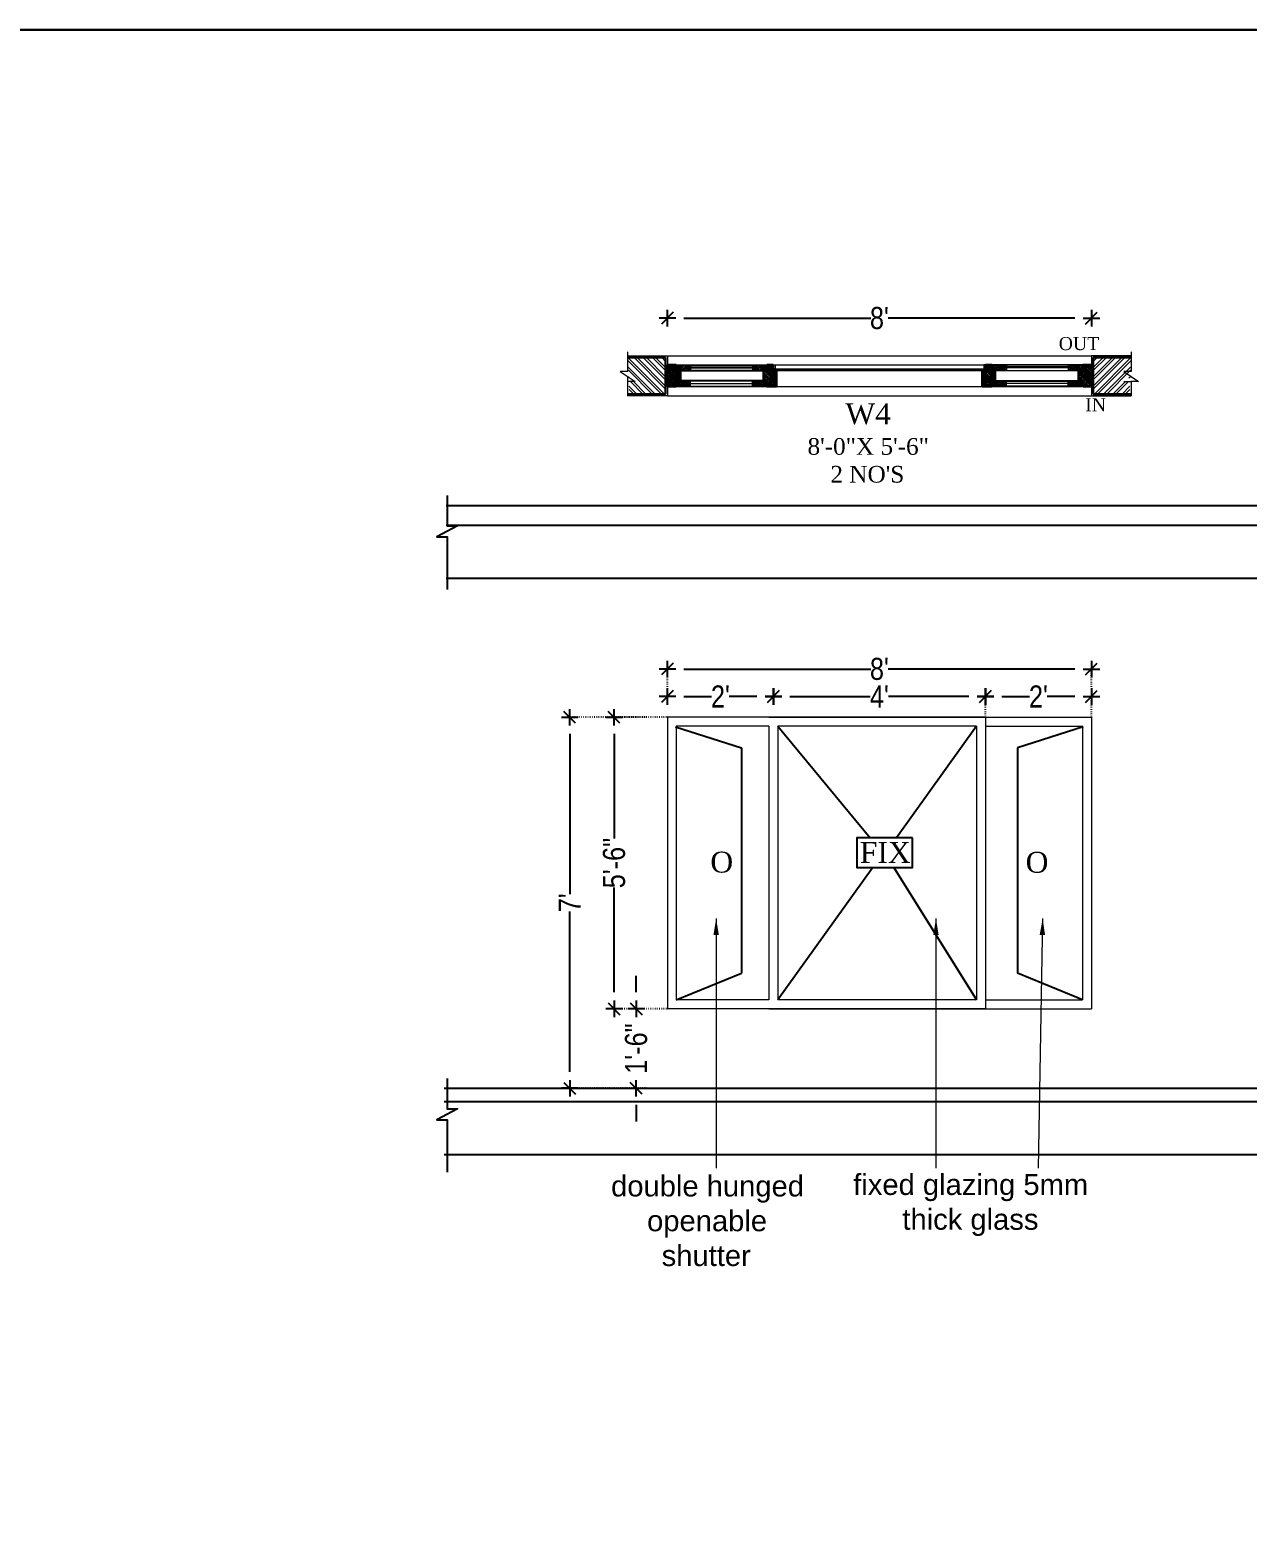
# Model space of a CAD drawing. Extents: x 187966 to 202201, y 659574 to 1343694.
# Drawn here: x 193618.1 to 193893.7, y 664167.9 to 664504.5 of the extents above; entities that cross this region are included whole.
import ezdxf
from ezdxf.lldxf.tags import DXFTag

# ---------------------------------------------------------------- set-up
doc = ezdxf.new("R2010")
doc.units = 0
doc.header["$MEASUREMENT"] = 0
doc.header["$PDMODE"] = 32
doc.linetypes.add('DOT2', pattern=[3.175, 0, -3.175])
for name, color, linetype, lineweight in [('A-Wall', 7, 'Continuous', 30), ('ar-DOOR-WOOD', 44, 'Continuous', 0), ('AR-TEXT', 163, 'Continuous', 9), ('dim.', 84, 'Continuous', 25), ('seal', 8, 'Continuous', 0), ('slab beam layout', 142, 'Continuous', 30), ('Text', 55, 'Continuous', 25), ('wall', 1, 'Continuous', 30), ('wall hatch', 253, 'Continuous', 13), ('windows', 255, 'Continuous', 0)]:
    doc.layers.add(name, color=color, linetype=linetype, lineweight=lineweight)
doc.styles.add('AA_05.00', font='ARIALN.TTF', dxfattribs={"height": 5})
doc.styles.get("Standard").update_dxf_attribs({"font": 'stylu.ttf', "height": 7})
tags = doc.linetypes.add('DASHED2', pattern=[0.375, 0.25, -0.125]).pattern_tags.tags
tags[6:7] = [DXFTag(74, 4), DXFTag(75, 0), DXFTag(340, '0'), DXFTag(46, 1.0), DXFTag(50, 0.0), DXFTag(44, 0.0), DXFTag(45, 0.0)]
tags[4:5] = [DXFTag(74, 4), DXFTag(75, 0), DXFTag(340, '0'), DXFTag(46, 1.0), DXFTag(50, 0.0), DXFTag(44, 0.0), DXFTag(45, 0.0)]
doc.dimstyles.new('AA_05.00', dxfattribs={"dimtxt": 5, "dimasz": 3.75, "dimexe": 0.18, "dimexo": 0.0625, "dimgap": 0.09, "dimtad": 0, "dimdec": 1, "dimzin": 0, "dimdsep": 46, "dimlunit": 4, "dimtxsty": 'AA_05.00', "dimblk": 'DIM ARROW', "dimcen": 0.09, "dimclrd": 9, "dimclre": 256, "dimadec": 0, "dimazin": 0, "dimtfac": 1, "dimtdec": 1, "dimtofl": 0, "dimtmove": 0, "dimatfit": 3, "dimfxl": 1, "dimtolj": 1, "dimtzin": 0, "dimlwd": -1, "dimarcsym": 0})
pattern_1 = [(135, (417176.79457, 668610.53607), (0.3479856207, 0.3479856207), []), (135, (417176.4466, 668610.53607), (0.3479856207, 0.3479856207), [0.6151574803, -0.1230314961, 0, -0.1230314961])]
pattern_2 = [(135, (417179.3832, 668610.53607), (0.3479856207, 0.3479856207), []), (135, (417179.0352, 668610.53607), (0.3479856207, 0.3479856207), [0.6151574803, -0.1230314961, 0, -0.1230314961])]
pattern_3 = [(45, (-29630.05143, 668610.53607), (-0.3479856207, 0.3479856207), []), (45, (-29629.70344, 668610.53607), (-0.3479856207, 0.3479856207), [0.6151574803, -0.1230314961, 0, -0.1230314961])]
pattern_4 = [(315, (-29630.05143, 660241.71976), (-0.3479856207, -0.3479856207), []), (315, (-29629.70344, 660241.71976), (-0.3479856207, -0.3479856207), [0.6151574803, -0.1230314961, 0, -0.1230314961])]
pattern_5 = [(225, (417179.3832, 660241.71976), (0.3479856207, -0.3479856207), []), (225, (417179.0352, 660241.71976), (0.3479856207, -0.3479856207), [0.6151574803, -0.1230314961, 0, -0.1230314961])]

# ---------------------------------------------------------------- blocks, each defined once
blk = doc.blocks.new('DIM ARROW')
at = {"color": 3, "ltscale": 0.1}
for p, q in [((-0.5, 0), (0.5, 0)), ((-0.354, -0.354), (0.354, 0.354)), ((0, 0.5), (0, -0.5))]:
    blk.add_line(p, q, dxfattribs=at)
blk = doc.blocks.new('*D124')
at = {"layer": 'DEFPOINTS', "color": 0, "ltscale": 0.1, "transparency": 16777216}
for p in [(193762.42, 664359.73), (193762.42, 664355.64), (193858.41, 664355.64)]:
    blk.add_point(p, dxfattribs=at)
at = {"layer": 'dim.', "linetype": 'DOT2', "lineweight": -2, "ltscale": 0.1, "transparency": 16777216}
for p, q in [((193762.42, 664355.71), (193762.42, 664359.91)), ((193858.41, 664355.71), (193858.41, 664359.91))]:
    blk.add_line(p, q, dxfattribs=at)
at = {"layer": 'dim.', "color": 9, "ltscale": 0.1, "transparency": 16777216}
for p, q in [((193766.17, 664359.73), (193808.44, 664359.73)), ((193854.66, 664359.73), (193812.39, 664359.73))]:
    blk.add_line(p, q, dxfattribs=at)
at = {"layer": 'dim.', "color": 9, "ltscale": 0.1, "transparency": 16777216, "xscale": 3.75, "yscale": 3.75, "zscale": 3.75, "rotation": 180}
blk.add_blockref('DIM ARROW', (193762.42, 664359.73), dxfattribs=at)
at = {"layer": 'dim.', "color": 9, "ltscale": 0.1, "transparency": 16777216, "xscale": 3.75, "yscale": 3.75, "zscale": 3.75}
blk.add_blockref('DIM ARROW', (193858.41, 664359.73), dxfattribs=at)
at = {"layer": 'dim.', "color": 0, "ltscale": 0.1, "transparency": 16777216, "insert": (193810.41, 664359.73), "char_height": 5, "attachment_point": 5, "style": 'AA_05.00'}
blk.add_mtext("\\A1;8'", dxfattribs=at)
blk = doc.blocks.new('*D125')
at = {"layer": 'DEFPOINTS', "color": 0, "ltscale": 0.1, "transparency": 16777216}
for p in [(193762.42, 664353.51), (193786.42, 664353.51), (193786.42, 664353.51)]:
    blk.add_point(p, dxfattribs=at)
at = {"layer": 'dim.', "linetype": 'DOT2', "lineweight": -2, "ltscale": 0.1, "transparency": 16777216}
for p, q in [((193762.42, 664353.45), (193762.42, 664353.33)), ((193786.42, 664353.57), (193786.42, 664353.69))]:
    blk.add_line(p, q, dxfattribs=at)
at = {"layer": 'dim.', "color": 9, "ltscale": 0.1, "transparency": 16777216}
for p, q in [((193766.17, 664353.51), (193772.41, 664353.51)), ((193782.67, 664353.51), (193776.43, 664353.51))]:
    blk.add_line(p, q, dxfattribs=at)
at = {"layer": 'dim.', "color": 9, "ltscale": 0.1, "transparency": 16777216, "xscale": 3.75, "yscale": 3.75, "zscale": 3.75, "rotation": 180}
blk.add_blockref('DIM ARROW', (193762.42, 664353.51), dxfattribs=at)
at = {"layer": 'dim.', "color": 9, "ltscale": 0.1, "transparency": 16777216, "xscale": 3.75, "yscale": 3.75, "zscale": 3.75}
blk.add_blockref('DIM ARROW', (193786.42, 664353.51), dxfattribs=at)
at = {"layer": 'dim.', "color": 0, "ltscale": 0.1, "transparency": 16777216, "insert": (193774.42, 664353.51), "char_height": 5, "attachment_point": 5, "style": 'AA_05.00'}
blk.add_mtext("\\A1;2'", dxfattribs=at)
blk = doc.blocks.new('*D126')
at = {"layer": 'DEFPOINTS', "color": 0, "ltscale": 0.1, "transparency": 16777216}
for p in [(193786.42, 664353.51), (193834.41, 664353.51), (193834.41, 664353.24)]:
    blk.add_point(p, dxfattribs=at)
at = {"layer": 'dim.', "linetype": 'DOT2', "lineweight": -2, "ltscale": 0.1, "transparency": 16777216}
for p, q in [((193786.42, 664353.57), (193786.42, 664353.69)), ((193834.41, 664353.3), (193834.41, 664353.69))]:
    blk.add_line(p, q, dxfattribs=at)
at = {"layer": 'dim.', "color": 9, "ltscale": 0.1, "transparency": 16777216}
for p, q in [((193790.17, 664353.51), (193808.36, 664353.51)), ((193830.66, 664353.51), (193812.47, 664353.51))]:
    blk.add_line(p, q, dxfattribs=at)
at = {"layer": 'dim.', "color": 9, "ltscale": 0.1, "transparency": 16777216, "xscale": 3.75, "yscale": 3.75, "zscale": 3.75, "rotation": 180}
blk.add_blockref('DIM ARROW', (193786.42, 664353.51), dxfattribs=at)
at = {"layer": 'dim.', "color": 9, "ltscale": 0.1, "transparency": 16777216, "xscale": 3.75, "yscale": 3.75, "zscale": 3.75}
blk.add_blockref('DIM ARROW', (193834.41, 664353.51), dxfattribs=at)
at = {"layer": 'dim.', "color": 0, "ltscale": 0.1, "transparency": 16777216, "insert": (193810.41, 664353.51), "char_height": 5, "attachment_point": 5, "style": 'AA_05.00'}
blk.add_mtext("\\A1;4'", dxfattribs=at)
blk = doc.blocks.new('*D127')
at = {"layer": 'DEFPOINTS', "color": 0, "ltscale": 0.1, "transparency": 16777216}
for p in [(193762.42, 664439.17), (193858.41, 664439.17), (193858.41, 664439.17)]:
    blk.add_point(p, dxfattribs=at)
at = {"layer": 'dim.', "linetype": 'DOT2', "lineweight": -2, "ltscale": 0.1, "transparency": 16777216}
for p, q in [((193762.42, 664439.24), (193762.42, 664439.35)), ((193858.41, 664439.24), (193858.41, 664439.35))]:
    blk.add_line(p, q, dxfattribs=at)
at = {"layer": 'dim.', "color": 9, "ltscale": 0.1, "transparency": 16777216}
for p, q in [((193766.17, 664439.17), (193808.44, 664439.17)), ((193854.66, 664439.17), (193812.39, 664439.17))]:
    blk.add_line(p, q, dxfattribs=at)
at = {"layer": 'dim.', "color": 9, "ltscale": 0.1, "transparency": 16777216, "xscale": 3.75, "yscale": 3.75, "zscale": 3.75, "rotation": 180}
blk.add_blockref('DIM ARROW', (193762.42, 664439.17), dxfattribs=at)
at = {"layer": 'dim.', "color": 9, "ltscale": 0.1, "transparency": 16777216, "xscale": 3.75, "yscale": 3.75, "zscale": 3.75}
blk.add_blockref('DIM ARROW', (193858.41, 664439.17), dxfattribs=at)
at = {"layer": 'dim.', "color": 0, "ltscale": 0.1, "transparency": 16777216, "insert": (193810.41, 664439.17), "char_height": 5, "attachment_point": 5, "style": 'AA_05.00'}
blk.add_mtext("\\A1;8'", dxfattribs=at)
blk = doc.blocks.new('*D128')
at = {"layer": 'DEFPOINTS', "color": 0, "ltscale": 0.1, "transparency": 16777216}
for p in [(193858.41, 664353.51), (193834.41, 664348.79), (193858.41, 664348.79)]:
    blk.add_point(p, dxfattribs=at)
at = {"layer": 'dim.', "linetype": 'DOT2', "lineweight": -2, "ltscale": 0.1, "transparency": 16777216}
for p, q in [((193834.41, 664348.85), (193834.41, 664353.69)), ((193858.41, 664348.85), (193858.41, 664353.69))]:
    blk.add_line(p, q, dxfattribs=at)
at = {"layer": 'dim.', "color": 9, "ltscale": 0.1, "transparency": 16777216}
for p, q in [((193838.16, 664353.51), (193844.4, 664353.51)), ((193854.66, 664353.51), (193848.42, 664353.51))]:
    blk.add_line(p, q, dxfattribs=at)
at = {"layer": 'dim.', "color": 9, "ltscale": 0.1, "transparency": 16777216, "xscale": 3.75, "yscale": 3.75, "zscale": 3.75, "rotation": 180}
blk.add_blockref('DIM ARROW', (193834.41, 664353.51), dxfattribs=at)
at = {"layer": 'dim.', "color": 9, "ltscale": 0.1, "transparency": 16777216, "xscale": 3.75, "yscale": 3.75, "zscale": 3.75}
blk.add_blockref('DIM ARROW', (193858.41, 664353.51), dxfattribs=at)
at = {"layer": 'dim.', "color": 0, "ltscale": 0.1, "transparency": 16777216, "insert": (193846.41, 664353.51), "char_height": 5, "attachment_point": 5, "style": 'AA_05.00'}
blk.add_mtext("\\A1;2'", dxfattribs=at)
blk = doc.blocks.new('*D176')
at = {"layer": 'DEFPOINTS', "color": 0, "ltscale": 0.1, "transparency": 16777216}
for p in [(193755.35, 664282.79), (193755.35, 664264.79), (193755.35, 664264.79)]:
    blk.add_point(p, dxfattribs=at)
at = {"layer": 'dim.', "color": 9, "ltscale": 0.1, "transparency": 16777216}
for p, q in [((193755.35, 664286.54), (193755.35, 664290.29)), ((193755.35, 664261.04), (193755.35, 664257.29))]:
    blk.add_line(p, q, dxfattribs=at)
at = {"layer": 'dim.', "linetype": 'DOT2', "lineweight": -2, "ltscale": 0.1, "transparency": 16777216}
for p, q in [((193755.29, 664282.79), (193755.17, 664282.79)), ((193755.29, 664264.79), (193755.17, 664264.79))]:
    blk.add_line(p, q, dxfattribs=at)
at = {"layer": 'dim.', "color": 9, "ltscale": 0.1, "transparency": 16777216, "xscale": 3.75, "yscale": 3.75, "zscale": 3.75}
for p, rotation in [((193755.35, 664282.79), 270), ((193755.35, 664264.79), 90)]:
    blk.add_blockref('DIM ARROW', p, dxfattribs=dict(at, rotation=rotation))
at = {"layer": 'dim.', "color": 0, "ltscale": 0.1, "transparency": 16777216, "insert": (193755.35, 664273.79), "char_height": 5, "attachment_point": 5, "rotation": 90, "style": 'AA_05.00'}
blk.add_mtext('\\A1;1\'-6"', dxfattribs=at)
blk = doc.blocks.new('*D177')
at = {"layer": 'DEFPOINTS', "color": 0, "ltscale": 0.1, "transparency": 16777216}
for p in [(193750.36, 664348.79), (193762.42, 664348.79), (193762.42, 664282.79)]:
    blk.add_point(p, dxfattribs=at)
at = {"layer": 'dim.', "linetype": 'DOT2', "lineweight": -2, "ltscale": 0.1, "transparency": 16777216}
for p, q in [((193762.35, 664348.79), (193750.18, 664348.79)), ((193762.35, 664282.79), (193750.18, 664282.79))]:
    blk.add_line(p, q, dxfattribs=at)
at = {"layer": 'dim.', "color": 9, "ltscale": 0.1, "transparency": 16777216}
for p, q in [((193750.36, 664345.04), (193750.36, 664321.33)), ((193750.36, 664286.54), (193750.36, 664310.24))]:
    blk.add_line(p, q, dxfattribs=at)
at = {"layer": 'dim.', "color": 9, "ltscale": 0.1, "transparency": 16777216, "xscale": 3.75, "yscale": 3.75, "zscale": 3.75}
for p, rotation in [((193750.36, 664348.79), 90), ((193750.36, 664282.79), 270)]:
    blk.add_blockref('DIM ARROW', p, dxfattribs=dict(at, rotation=rotation))
at = {"layer": 'dim.', "color": 0, "ltscale": 0.1, "transparency": 16777216, "insert": (193750.36, 664315.79), "char_height": 5, "attachment_point": 5, "rotation": 90, "style": 'AA_05.00'}
blk.add_mtext('\\A1;5\'-6"', dxfattribs=at)
blk = doc.blocks.new('*D178')
at = {"layer": 'DEFPOINTS', "color": 0, "ltscale": 0.1, "transparency": 16777216}
for p in [(193757.71, 664348.79), (193740.3, 664264.79), (193757.71, 664264.79)]:
    blk.add_point(p, dxfattribs=at)
at = {"layer": 'dim.', "linetype": 'DOT2', "lineweight": -2, "ltscale": 0.1, "transparency": 16777216}
for p, q in [((193757.65, 664348.79), (193740.12, 664348.79)), ((193757.65, 664264.79), (193740.12, 664264.79))]:
    blk.add_line(p, q, dxfattribs=at)
at = {"layer": 'dim.', "color": 9, "ltscale": 0.1, "transparency": 16777216}
for p, q in [((193740.3, 664345.04), (193740.3, 664308.75)), ((193740.3, 664268.54), (193740.3, 664304.83))]:
    blk.add_line(p, q, dxfattribs=at)
at = {"layer": 'dim.', "color": 9, "ltscale": 0.1, "transparency": 16777216, "xscale": 3.75, "yscale": 3.75, "zscale": 3.75}
for p, rotation in [((193740.3, 664348.79), 90), ((193740.3, 664264.79), 270)]:
    blk.add_blockref('DIM ARROW', p, dxfattribs=dict(at, rotation=rotation))
at = {"layer": 'dim.', "color": 0, "ltscale": 0.1, "transparency": 16777216, "insert": (193740.3, 664306.79), "char_height": 5, "attachment_point": 5, "rotation": 90, "style": 'AA_05.00'}
blk.add_mtext("\\A1;7'", dxfattribs=at)

msp = doc.modelspace()

# ---------------------------------------------------------------- hatches: boundary and pattern name
at = {"layer": 'ar-DOOR-WOOD'}
h = msp.add_hatch(dxfattribs=at)
h.set_pattern_fill('ANSI35', color=256, scale=1.968504, angle=180, style=0)
h.set_pattern_definition(pattern_1)
h.paths.add_polyline_path([(193762.42, 664423.67), (193764.39, 664423.67), (193764.39, 664425.05), (193765.37, 664425.05), (193765.37, 664427.21), (193764.39, 664427.21), (193764.39, 664428.59), (193762.42, 664428.59)])
h = msp.add_hatch(dxfattribs=at)
h.set_pattern_fill('ANSI35', color=256, scale=1.968504, style=0)
h.set_pattern_definition(pattern_3)
h.paths.add_polyline_path([(193764.7, 664428.49), (193764.7, 664427.35), (193767.65, 664427.35), (193767.65, 664427.92), (193767.65, 664428.16), (193767.65, 664428.49)])
h = msp.add_hatch(dxfattribs=at)
h.set_pattern_fill('ANSI35', color=256, scale=1.968504, angle=180, style=0)
h.set_pattern_definition(pattern_2)
h.paths.add_polyline_path([(193784.63, 664428.49), (193784.63, 664427.35), (193781.68, 664427.35), (193781.68, 664427.92), (193781.68, 664428.16), (193781.68, 664428.49)])
h = msp.add_hatch(dxfattribs=at)
h.set_pattern_fill('ANSI35', color=256, scale=1.968504, angle=180, style=0)
h.set_pattern_definition(pattern_2)
h.paths.add_polyline_path([(193784.95, 664427.21), (193784.2, 664427.21), (193784.2, 664425.05), (193784.95, 664425.05), (193784.95, 664423.67), (193787.15, 664423.67), (193787.15, 664427.21), (193787.15, 664427.21), (193786.4, 664427.21), (193786.4, 664427.49), (193786.4, 664428.59), (193784.95, 664428.59)])
h = msp.add_hatch(dxfattribs=at)
h.set_pattern_fill('ANSI35', color=256, scale=1.968504, angle=180, style=0)
h.set_pattern_definition(pattern_2)
h.paths.add_polyline_path([(193835.88, 664427.21), (193836.63, 664427.21), (193836.63, 664425.05), (193835.88, 664425.05), (193835.88, 664423.67), (193833.68, 664423.67), (193833.68, 664427.21), (193833.68, 664427.21), (193834.43, 664427.21), (193834.43, 664427.49), (193834.43, 664428.59), (193835.88, 664428.59)])
h = msp.add_hatch(dxfattribs=at)
h.set_pattern_fill('ANSI35', color=256, scale=1.968504, angle=180, style=0)
h.set_pattern_definition(pattern_2)
h.paths.add_polyline_path([(193836.2, 664428.49), (193836.2, 664427.35), (193839.15, 664427.35), (193839.15, 664427.92), (193839.15, 664428.16), (193839.15, 664428.49)])
h = msp.add_hatch(dxfattribs=at)
h.set_pattern_fill('ANSI35', color=256, scale=1.968504, style=0)
h.set_pattern_definition(pattern_3)
h.paths.add_polyline_path([(193856.13, 664428.49), (193856.13, 664427.35), (193853.18, 664427.35), (193853.18, 664427.92), (193853.18, 664428.16), (193853.18, 664428.49)])
h = msp.add_hatch(dxfattribs=at)
h.set_pattern_fill('ANSI35', color=256, scale=1.968504, angle=180, style=0)
h.set_pattern_definition(pattern_1)
h.paths.add_polyline_path([(193858.41, 664423.67), (193856.44, 664423.67), (193856.44, 664425.05), (193855.46, 664425.05), (193855.46, 664427.21), (193856.44, 664427.21), (193856.44, 664428.59), (193858.41, 664428.59)])
h = msp.add_hatch(dxfattribs=at)
h.set_pattern_fill('ANSI35', color=256, scale=1.968504, style=0)
h.set_pattern_definition(pattern_4)
h.paths.add_polyline_path([(193764.7, 664423.77), (193764.7, 664424.91), (193767.65, 664424.91), (193767.65, 664424.34), (193767.65, 664424.1), (193767.65, 664423.77)])
h = msp.add_hatch(dxfattribs=at)
h.set_pattern_fill('ANSI35', color=256, scale=1.968504, angle=180, style=0)
h.set_pattern_definition(pattern_5)
h.paths.add_polyline_path([(193784.63, 664423.77), (193784.63, 664424.91), (193781.68, 664424.91), (193781.68, 664424.34), (193781.68, 664424.1), (193781.68, 664423.77)])
h = msp.add_hatch(dxfattribs=at)
h.set_pattern_fill('ANSI35', color=256, scale=1.968504, angle=180, style=0)
h.set_pattern_definition(pattern_5)
h.paths.add_polyline_path([(193836.2, 664423.77), (193836.2, 664424.91), (193839.15, 664424.91), (193839.15, 664424.34), (193839.15, 664424.1), (193839.15, 664423.77)])
h = msp.add_hatch(dxfattribs=at)
h.set_pattern_fill('ANSI35', color=256, scale=1.968504, style=0)
h.set_pattern_definition(pattern_4)
h.paths.add_polyline_path([(193856.13, 664423.77), (193856.13, 664424.91), (193853.18, 664424.91), (193853.18, 664424.34), (193853.18, 664424.1), (193853.18, 664423.77)])
at = {"layer": 'wall hatch'}
h = msp.add_hatch(dxfattribs=at)
h.set_pattern_fill('ANSI32', color=256, scale=3.937008, style=0)
h.set_pattern_definition([(135, (418632.3844, 668612.1896), (1.043956862, 1.043956862), []), (135, (418631.6884, 668612.1896), (1.043956862, 1.043956862), [])])
h.paths.add_polyline_path([(193755.1, 664424.82), (193753.65, 664425.82), (193753.49, 664430.26), (193762.02, 664430.26), (193762.02, 664421.99), (193753.78, 664421.99), (193753.68, 664424.82), (193754.21, 664424.82)])
h = msp.add_hatch(dxfattribs=at)
h.set_pattern_fill('ANSI32', color=256, scale=3.937008, style=0)
h.set_pattern_definition([(45, (-31011.5545, 668612.1896), (-1.043956862, 1.043956862), []), (45, (-31010.8586, 668612.1896), (-1.043956862, 1.043956862), [])])
h.paths.add_polyline_path([(193865.73, 664424.82), (193867.18, 664425.82), (193867.34, 664430.26), (193858.81, 664430.26), (193858.81, 664421.99), (193867.05, 664421.99), (193867.15, 664424.82), (193866.62, 664424.82)])

# ---------------------------------------------------------------- linework, layer by layer
at = {"layer": 'A-Wall'}
msp.add_lwpolyline([(193076.85, 664504.47), (194699.74, 664504.47), (194699.74, 663830.69), (193076.85, 663830.69)], close=True, dxfattribs=at)
at = {"layer": 'ar-DOOR-WOOD'}
for p, q in [((193764.39, 664428.59), (193784.95, 664428.59)), ((193765.37, 664427.21), (193784.2, 664427.21)), ((193786.4, 664428.59), (193857.68, 664428.59)), ((193856.21, 664427.21), (193787.15, 664427.21)), ((193856.44, 664428.59), (193835.88, 664428.59)), ((193855.46, 664427.21), (193836.63, 664427.21)), ((193764.39, 664423.67), (193784.95, 664423.67)), ((193784.2, 664425.05), (193765.37, 664425.05)), ((193767.65, 664424.34), (193781.68, 664424.34)), ((193787.15, 664423.67), (193856.21, 664423.67)), ((193856.44, 664423.67), (193835.88, 664423.67)), ((193836.63, 664425.05), (193855.46, 664425.05)), ((193853.18, 664424.34), (193839.15, 664424.34)), ((193785.42, 664348.79), (193785.42, 664348.77))]:
    msp.add_line(p, q, dxfattribs=at)
at = {"layer": 'ar-DOOR-WOOD', "color": 4}
for p, q in [((193767.65, 664428.16), (193781.68, 664428.16)), ((193767.65, 664427.92), (193781.68, 664427.92)), ((193786.4, 664427.49), (193834.43, 664427.49)), ((193786.81, 664427.72), (193834.43, 664427.72)), ((193853.18, 664428.16), (193839.15, 664428.16)), ((193853.18, 664427.92), (193839.15, 664427.92))]:
    msp.add_line(p, q, dxfattribs=at)
at = {"layer": 'seal', "lineweight": 5}
for p, q in [((193762.42, 664430.66), (193858.41, 664430.66)), ((193762.42, 664421.6), (193858.41, 664421.6))]:
    msp.add_line(p, q, dxfattribs=at)
at = {"layer": 'seal', "lineweight": 25, "ltscale": 0.005}
for p, q in [((193712.36, 664396.79), (194451.28, 664396.79)), ((193712.36, 664392.29), (194451.28, 664392.29)), ((193712.36, 664380.29), (194451.28, 664380.29)), ((193711.91, 664264.79), (194478.22, 664264.79))]:
    msp.add_line(p, q, dxfattribs=at)
at = {"layer": 'slab beam layout', "lineweight": 25, "ltscale": 0.005}
msp.add_line((193711.91, 664261.79), (194478.22, 664261.79), dxfattribs=at)
at = {"layer": 'Text', "linetype": 'DASHED2', "lineweight": -2, "ltscale": 5}
for p, q in [((193764.28, 664346.62), (193779.16, 664341.92)), ((193787.42, 664346.79), (193808.32, 664321.48)), ((193832.41, 664346.79), (193814.26, 664321.48)), ((193856.55, 664346.62), (193841.67, 664341.92)), ((193779.16, 664341.92), (193779.16, 664290.86)), ((193841.67, 664341.92), (193841.67, 664290.86)), ((193808.9, 664314.79), (193787.42, 664284.79)), ((193813.68, 664314.79), (193832.41, 664284.79)), ((193764.42, 664284.79), (193779.16, 664290.86)), ((193856.41, 664284.79), (193841.67, 664290.86))]:
    msp.add_line(p, q, dxfattribs=at)
msp.add_lwpolyline([(193817.92, 664321.48), (193805.3, 664321.48), (193805.3, 664314.79), (193817.92, 664314.79)], close=True, dxfattribs=at)
at = {"layer": 'wall', "lineweight": 5}
for p, q in [((193753.42, 664431.56), (193753.42, 664427.13)), ((193753.42, 664430.66), (193762.42, 664430.66)), ((193762.42, 664430.66), (193762.42, 664421.6)), ((193867.41, 664430.66), (193858.41, 664430.66)), ((193858.41, 664430.66), (193858.41, 664421.6)), ((193858.41, 664430.66), (193858.41, 664421.6)), ((193867.41, 664431.56), (193867.41, 664427.13)), ((193753.42, 664427.13), (193751.74, 664427.13)), ((193751.74, 664427.13), (193755.1, 664424.82)), ((193764.7, 664428.49), (193784.63, 664428.49)), ((193764.7, 664428.49), (193764.7, 664427.35)), ((193784.63, 664427.35), (193764.7, 664427.35)), ((193767.65, 664428.49), (193767.65, 664427.35)), ((193781.68, 664428.49), (193781.68, 664427.35)), ((193784.63, 664428.49), (193784.63, 664427.35)), ((193856.13, 664428.49), (193836.2, 664428.49)), ((193836.2, 664428.49), (193836.2, 664427.35)), ((193836.2, 664427.35), (193856.13, 664427.35)), ((193839.15, 664428.49), (193839.15, 664427.35)), ((193853.18, 664428.49), (193853.18, 664427.35)), ((193856.13, 664428.49), (193856.13, 664427.35)), ((193867.41, 664427.13), (193865.73, 664427.13)), ((193865.73, 664427.13), (193869.09, 664424.82)), ((193753.42, 664425.82), (193753.42, 664421.6)), ((193755.1, 664424.82), (193753.42, 664424.82)), ((193784.63, 664424.91), (193764.7, 664424.91)), ((193764.7, 664423.77), (193764.7, 664424.91)), ((193764.7, 664423.77), (193784.63, 664423.77)), ((193767.65, 664423.77), (193767.65, 664424.91)), ((193781.68, 664423.77), (193781.68, 664424.91)), ((193784.63, 664423.77), (193784.63, 664424.91)), ((193836.2, 664424.91), (193856.13, 664424.91)), ((193836.2, 664423.77), (193836.2, 664424.91)), ((193856.13, 664423.77), (193836.2, 664423.77)), ((193839.15, 664423.77), (193839.15, 664424.91)), ((193853.18, 664423.77), (193853.18, 664424.91)), ((193856.13, 664423.77), (193856.13, 664424.91)), ((193865.73, 664424.82), (193867.41, 664424.82)), ((193867.41, 664424.82), (193867.41, 664421.6)), ((193869.09, 664424.82), (193867.41, 664424.82)), ((193762.42, 664421.6), (193753.42, 664421.6)), ((193858.41, 664421.6), (193867.41, 664421.6))]:
    msp.add_line(p, q, dxfattribs=at)
at = {"layer": 'wall'}
for p, q in [((193753.42, 664430.26), (193762.02, 664430.26)), ((193762.02, 664421.99), (193762.02, 664430.26)), ((193867.41, 664430.26), (193858.81, 664430.26)), ((193858.81, 664421.99), (193858.81, 664430.26)), ((193762.42, 664428.59), (193764.39, 664428.59)), ((193762.42, 664428.59), (193762.42, 664423.67)), ((193764.39, 664428.59), (193764.39, 664427.21)), ((193764.39, 664427.21), (193765.37, 664427.21)), ((193765.37, 664427.21), (193765.37, 664425.05)), ((193784.2, 664427.21), (193784.2, 664425.05)), ((193784.2, 664427.21), (193784.95, 664427.21)), ((193784.95, 664428.59), (193786.4, 664428.59)), ((193784.95, 664428.59), (193784.95, 664427.21)), ((193786.4, 664428.59), (193786.4, 664427.21)), ((193786.4, 664427.21), (193787.15, 664427.21)), ((193787.15, 664427.21), (193787.15, 664423.67)), ((193833.68, 664427.21), (193833.68, 664423.67)), ((193834.43, 664427.21), (193833.68, 664427.21)), ((193835.88, 664428.59), (193834.43, 664428.59)), ((193834.43, 664428.59), (193834.43, 664427.21)), ((193835.88, 664428.59), (193835.88, 664427.21)), ((193836.63, 664427.21), (193835.88, 664427.21)), ((193836.63, 664427.21), (193836.63, 664425.05)), ((193855.46, 664427.21), (193855.46, 664425.05)), ((193856.44, 664427.21), (193855.46, 664427.21)), ((193858.41, 664428.59), (193856.44, 664428.59)), ((193856.44, 664428.59), (193856.44, 664427.21)), ((193858.41, 664428.59), (193858.41, 664423.67)), ((193762.42, 664423.67), (193764.39, 664423.67)), ((193764.39, 664425.05), (193765.37, 664425.05)), ((193764.39, 664425.05), (193764.39, 664423.67)), ((193784.2, 664425.05), (193784.95, 664425.05)), ((193784.95, 664425.05), (193784.95, 664423.67)), ((193784.95, 664423.67), (193787.15, 664423.67)), ((193835.88, 664423.67), (193833.68, 664423.67)), ((193836.63, 664425.05), (193835.88, 664425.05)), ((193835.88, 664425.05), (193835.88, 664423.67)), ((193856.44, 664425.05), (193855.46, 664425.05)), ((193856.44, 664425.05), (193856.44, 664423.67)), ((193858.41, 664423.67), (193856.44, 664423.67)), ((193762.02, 664421.99), (193753.42, 664421.99)), ((193858.81, 664421.99), (193867.41, 664421.99))]:
    msp.add_line(p, q, dxfattribs=at)
at = {"layer": 'wall', "lineweight": 25, "ltscale": 0.005}
msp.add_line((193711.91, 664249.79), (194478.22, 664249.79), dxfattribs=at)
at = {"layer": 'wall', "lineweight": 5}
for points in [[(193786.52, 664428.59), (193786.81, 664428.59), (193786.81, 664427.72), (193786.52, 664427.72)], [(193834.31, 664428.59), (193834.02, 664428.59), (193834.02, 664427.72), (193834.31, 664427.72)]]:
    msp.add_lwpolyline(points, close=True, dxfattribs=at)
at = {"layer": 'wall', "lineweight": 25, "ltscale": 0.005}
for points in [[(193712.56, 664399), (193712.56, 664392.14), (193714.9, 664392.14), (193710.21, 664389.66), (193712.56, 664389.66), (193712.56, 664377.77)], [(193712.56, 664267), (193712.56, 664260.14), (193714.9, 664260.14), (193710.21, 664257.66), (193712.56, 664257.66), (193712.56, 664245.77)]]:
    msp.add_lwpolyline(points, dxfattribs=at)
at = {"layer": 'windows'}
for p, q in [((193834.41, 664348.79), (193762.42, 664348.79)), ((193762.42, 664348.79), (193762.42, 664282.79)), ((193785.42, 664348.79), (193858.41, 664348.79)), ((193834.41, 664348.79), (193834.41, 664282.79)), ((193858.41, 664348.79), (193858.41, 664282.79)), ((193785.42, 664346.79), (193764.42, 664346.79)), ((193764.42, 664346.79), (193764.42, 664284.79)), ((193785.42, 664346.79), (193785.42, 664284.79)), ((193832.41, 664346.79), (193787.42, 664346.79)), ((193787.42, 664346.79), (193787.42, 664284.79)), ((193832.41, 664346.79), (193832.41, 664284.79)), ((193834.41, 664346.79), (193856.41, 664346.79)), ((193856.41, 664346.79), (193856.41, 664284.79)), ((193785.42, 664284.79), (193764.42, 664284.79)), ((193832.41, 664284.79), (193787.42, 664284.79)), ((193834.41, 664284.79), (193856.41, 664284.79)), ((193834.41, 664282.79), (193762.42, 664282.79)), ((193785.42, 664282.79), (193858.41, 664282.79))]:
    msp.add_line(p, q, dxfattribs=at)

# ---------------------------------------------------------------- texts
at = {"layer": 'AR-TEXT', "char_height": 4.7244, "attachment_point": 1}
for s, insert, width in [('\\pi9.9652;{\\fTimes New Roman|b0|i0|c0|p18;W4\\P\\pi1.382;\\H0.8x;8\'-0"X 5\'-6"\\P\\pi6.5608;2 NO\'S}', (193792.76, 664419.89, -19463.01), 32.445), ('\\pi11.579;{\\fArial|b0|i0|c0|p34;double hunged \\P\\pi19.733;openable \\P\\pi23.034;shutter }', (193738.09, 664245.03), 66.1327), ('\\pi0.71473;{\\fArial|b0|i0|c0|p34;fixed glazing 5mm \\P\\pi11.846;thick glass}', (193803.77, 664245.37), 54.1327)]:
    msp.add_mtext(s, dxfattribs=dict(at, insert=insert, width=width))
at = {"layer": 'Text', "char_height": 5.9055, "width": 1.4334, "attachment_point": 3}
for s, insert in [('{\\fTimes New Roman|b0|i0|c0|p18;\\H0.5x;OUT}', (193860.17, 664434.89)), ('{\\fTimes New Roman|b0|i0|c0|p18;\\H0.5x;IN}', (193861.7, 664421.04))]:
    msp.add_mtext(s, dxfattribs=dict(at, insert=insert))
at = {"layer": 'Text', "ltscale": 5, "char_height": 4.7343, "width": 5.4871}
for s, insert, attachment_point in [('\\A1;{\\fTimes New Roman|b0|i0|c0|p18;O}', (193777.31, 664313.57), 9), ('\\A1;{\\fTimes New Roman|b0|i0|c0|p18;FIX}', (193805.98, 664315.82), 7)]:
    msp.add_mtext(s, dxfattribs=dict(at, insert=insert, attachment_point=attachment_point))
at = {"layer": 'Text', "ltscale": 5, "extrusion": (0, 0, -1), "insert": (193843.52, 664313.53), "char_height": 4.7343, "width": 5.4871, "attachment_point": 9, "text_direction": (-1, 0, 0)}
msp.add_mtext('\\A1;{\\fTimes New Roman|b0|i0|c0|p18;O}', dxfattribs=at)

# ---------------------------------------------------------------- dimensions: what is measured, and where the dimension line sits
at = {"layer": 'dim.', "ltscale": 0.1}
for base, p1, p2, picture, middle in [((193858.41, 664439.17), (193762.42, 664439.17), (193858.41, 664439.17), '*D127', (193810.41, 664439.17)), ((193762.42, 664359.73), (193858.41, 664355.64), (193762.42, 664355.64), '*D124', (193810.41, 664359.73))]:
    dim = msp.add_linear_dim(base=base, p1=p1, p2=p2, dimstyle='AA_05.00', dxfattribs=at)
    dim.commit()
    dim.dimension.update_dxf_attribs({"geometry": picture, "text_midpoint": middle})
for base, p1, p2, picture, middle in [((193786.42, 664353.51), (193762.42, 664353.51), (193786.42, 664353.51), '*D125', (193774.42, 664353.51)), ((193834.41, 664353.51), (193786.42, 664353.51), (193834.41, 664353.24), '*D126', (193810.41, 664353.51)), ((193858.41, 664353.51), (193834.41, 664348.79), (193858.41, 664348.79), '*D128', (193846.41, 664353.51))]:
    dim = msp.add_linear_dim(base=base, p1=p1, p2=p2, dimstyle='AA_05.00', override={"dimtmove": 1}, dxfattribs=at)
    dim.commit()
    dim.dimension.update_dxf_attribs({"geometry": picture, "text_midpoint": middle})
for base, p1, p2, picture, middle in [((193740.3, 664264.79), (193757.71, 664348.79), (193757.71, 664264.79), '*D178', (193740.3, 664306.79)), ((193750.36, 664348.79), (193762.42, 664282.79), (193762.42, 664348.79), '*D177', (193750.36, 664315.79)), ((193755.35, 664264.79), (193755.35, 664282.79), (193755.35, 664264.79), '*D176', (193755.35, 664273.79))]:
    dim = msp.add_linear_dim(base=base, p1=p1, p2=p2, angle=90, dimstyle='AA_05.00', dxfattribs=at)
    dim.commit()
    dim.dimension.update_dxf_attribs({"geometry": picture, "text_midpoint": middle})

# ---------------------------------------------------------------- leaders
at = {"layer": 'windows', "linetype": 'DASHED2', "lineweight": -2, "ltscale": 5}
for points in [[(193773.46, 664303.23), (193773.46, 664246.73)], [(193823.22, 664303.23), (193823.22, 664246.73)], [(193847.37, 664303.23), (193846.37, 664246.73)]]:
    msp.add_leader(points, dimstyle='AA_05.00', override={"dimgap": 0.09, "dimtad": 0}, dxfattribs=at)

doc.saveas('drawing.dxf')
